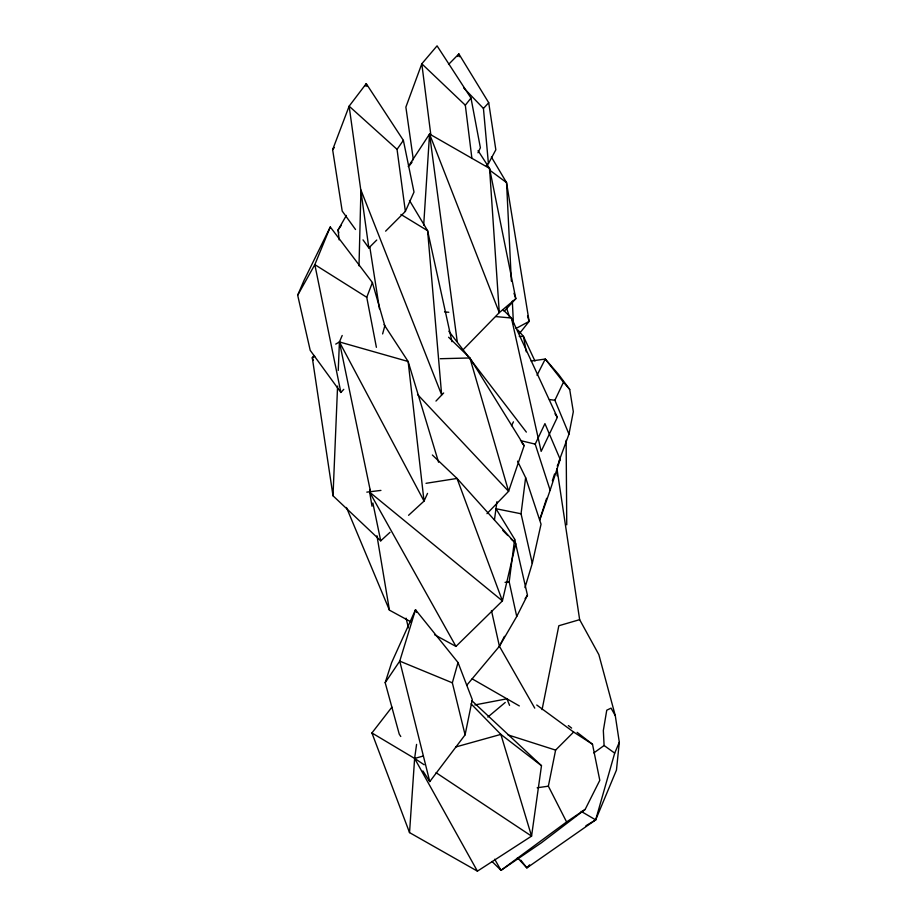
<?xml version="1.0" encoding="UTF-8"?>
<svg xmlns="http://www.w3.org/2000/svg" width="917" height="917" viewBox="0 0 917 917"><rect width="100%" height="100%" fill="white"/><g stroke="black" fill="none" stroke-linecap="round" stroke-linejoin="round"><path stroke-width="1.38" d="M359.005 265.838L360.897 191.435M390.012 532.318L380.727 540.835L333.009 495.776L337.582 386.103M338.235 370.434L339.428 341.949L342.19 335.484M423.688 225.158L429.546 134.031L489.563 168.419L515.824 298.69L504.178 311.31M471.934 700.771L541.488 765.695L531.562 836.121L477.413 871.15L409.532 832.602L414.622 758.439L416.582 744.398M556.963 468.656L579.647 619.663L598.858 654.658L615.284 715.638L619.319 742.266L616.453 770.097L595.672 819.901L526.885 867.895L517.429 857.67M524.971 587.614L532.284 563.37L521.051 513.772L525.624 477.654L517.555 461.148M466.638 685.389L499.41 646.267L516.73 616.476L509.187 581.871L514.643 539.219L495.982 508.729L521.051 513.772M494.446 519.95L496.934 501.702M558.705 461.95L568.976 434.131L573.32 411.699L569.709 389.427L558.51 374.354L545.26 359.051L531.138 361.011M542.073 709.632L558.82 625.749L579.647 619.663M494.687 859.229L501.026 870.313L566.591 821.953L548.366 786.178L555.61 750.106L573.641 732.053L592.497 744.26L599.798 780.321L585.161 809.413L541.397 842.78L501.026 870.313L492.016 861.476M422.897 770.933L429.764 781.616L465.091 734.861L472.278 699.591L458.03 662.544L415.516 609.736L391.616 662.647L385.186 682.684L399.239 734.116L400.763 736.489M370.262 489.414L369.654 492.177L372.004 506.23M532.284 563.37L541.041 524.18L525.624 477.654M382.618 333.926L384.819 325.81L372.405 282.551L330.28 226.969L303.928 280.636L297.681 295.228L310.21 350.34L340.883 392.476L343.772 389.347M465.091 734.861L452.345 682.821L458.03 662.544M585.906 825.758L595.672 819.901L614.699 753.121L619.319 742.266M539.62 519.928L546.647 498.309M552.355 480.76L554.556 473.997M550.131 490.251L560.172 459.314L544.939 423.631L535.207 444.126L550.131 490.251L539.815 519.928M448.608 337.227L469.905 357.962L524.157 445.616L508.603 491.317L486.984 513.658M355.521 229.502L342.201 211.07L332.63 149.7L349.136 106.177L366.25 83.642L403.377 140.37L414.003 192.066L405.371 211.403L385.621 231.153M376.394 347.325L366.754 297.303L372.405 282.551M330.28 226.969L314.829 264.635L297.681 295.228M557.238 466.111L560.172 459.314M427.54 493.38L424.032 501.106L408.569 515.297M365.069 86.187L366.25 83.642L366.857 86.427M568.976 434.131L554.888 400.27L563.462 382.229L545.26 359.051L537.041 375.282M495.788 316.583L511.445 318.016L557.341 417.338L541.156 451.37L511.445 318.016L503.353 310.072M477.986 152.772L480.382 147.752L470.994 98.05L437.065 45.85L421.809 63.8L405.876 107.106L413.349 159.73M457.606 56.487L458.878 53.931L488.715 102.727L495.833 149.803L488.417 163.604L486.342 165.541M516.73 616.476L527.458 595.225L514.643 539.219M511.526 425.648L513.44 421.843M534.749 708.13L499.41 646.267L504.43 636.341M346.374 215.426L338.064 229.949L339.152 239.876M408.248 166.585L429.546 134.031L499.284 312.628L463.807 349.022M385.186 682.684L399.743 661.123L415.516 609.736L416.57 612.373M525.109 598.652L527.458 595.225M341.33 225.318L338.064 229.949L338.797 232.712M405.371 211.403L397.05 149.345L403.377 140.37M313.969 355.464L312.296 357.756L333.009 495.776M409.44 165.576L412.054 162.194M409.532 832.602L371.924 732.958L391.891 707.167M332.63 149.7L334.361 147.477M471.911 158.458L465.32 105.203L470.994 98.05M519.469 333.513L529.12 321.386L506.551 182.598L491.386 157.013M529.602 864.834L526.885 867.895L520.764 860.135M435.965 401.073L443.668 392.98M488.417 163.604L483.442 108.447L488.715 102.727M448.551 64.442L458.878 53.931L459.325 56.762M363.006 239.864L368.829 247.934L376.738 240.036M434.612 634.782L455.955 646.416L502.413 600.887L515.755 543.689L457.033 478.445L432.365 455.015M487.821 717.083L505.244 702.456M593.826 752.937L604.097 745.51L603.34 730.517L606.756 710.194L611.054 708.142L615.284 715.638M566.591 821.953L585.161 809.413M314.76 356.323L312.296 357.756L313.293 360.415M335.725 344.104L339.428 341.949L408.134 361.493L438.567 462.237M516.099 328.412L529.12 321.386L527.539 315.907M422.84 756.158L414.622 758.439L371.924 732.958M455.692 746.988L500.865 734.391L541.488 765.695M474.857 704.932L506.929 698.811L509.577 705.368M380.933 490.412L366.811 492.131M426.027 483.316L457.033 478.445L502.413 600.887L369.654 492.177L455.955 646.416M537.179 787.783L548.366 786.178M505.038 582.329L509.187 581.871M440.263 358.719L469.905 357.962L508.603 491.317L417.544 394.493M519.263 336.459L523.469 336.401L534.966 361.057M444.55 311.883L448.814 312.273M549.432 399.548L554.888 400.27M520.478 440.584L535.207 444.126M507.961 734.872L555.61 750.106M452.345 682.821L399.743 661.123L429.764 781.616M346.466 507.468L389.427 610.149L410.77 621.783M472.129 678.832L519.32 705.93M581.137 811.362L595.672 819.901M400.935 214.429L427.609 230.706L451.955 341.686M366.754 297.303L314.829 264.635L340.883 392.476M424.17 764.789L414.622 758.439L477.413 871.15M436.102 772.71L531.562 836.121L500.865 734.391L471.063 703.855M604.097 745.51L614.699 753.121M536.754 705.013L573.641 732.053M489.403 169.932L506.551 182.598L511.354 281.129M568.345 725.553L571.635 728.098M577.125 732.351L592.497 744.26M397.05 149.345L349.136 106.177L368.829 247.934M465.32 105.203L421.809 63.8L430.761 134.329M502.791 530.416L507.777 535.517M510.769 538.588L512.763 540.629M463.624 87.837L483.442 108.447M517.922 330.051L523.469 336.401L526.289 351.819M563.462 382.229L569.709 389.427M521.509 442.258L524.157 445.616M448.837 331.232L526.347 432.102M554.968 413.762L557.341 417.338M384.074 324.652L408.134 361.493L424.032 501.106L339.428 341.949L370.262 490.412M478.066 150.652L489.563 168.419L499.284 312.628L515.824 298.69L513.99 293.268M409.475 200.456L427.609 230.706L441.65 394.883L360.931 190.002L361.596 194.244M506.539 307.929L509.68 317.454M406.082 618.161L408.409 627.916M491.466 610.562L499.41 646.267M372.875 503.02L380.727 540.835M376.956 535.723L389.427 610.149M369.746 246.57L379.443 308.788M429.546 134.031L457.182 341.296M557.055 472.931L557.204 475.785M512.328 301.12L513.451 323.976M566.133 440.32L566.752 524.833"/></g></svg>
